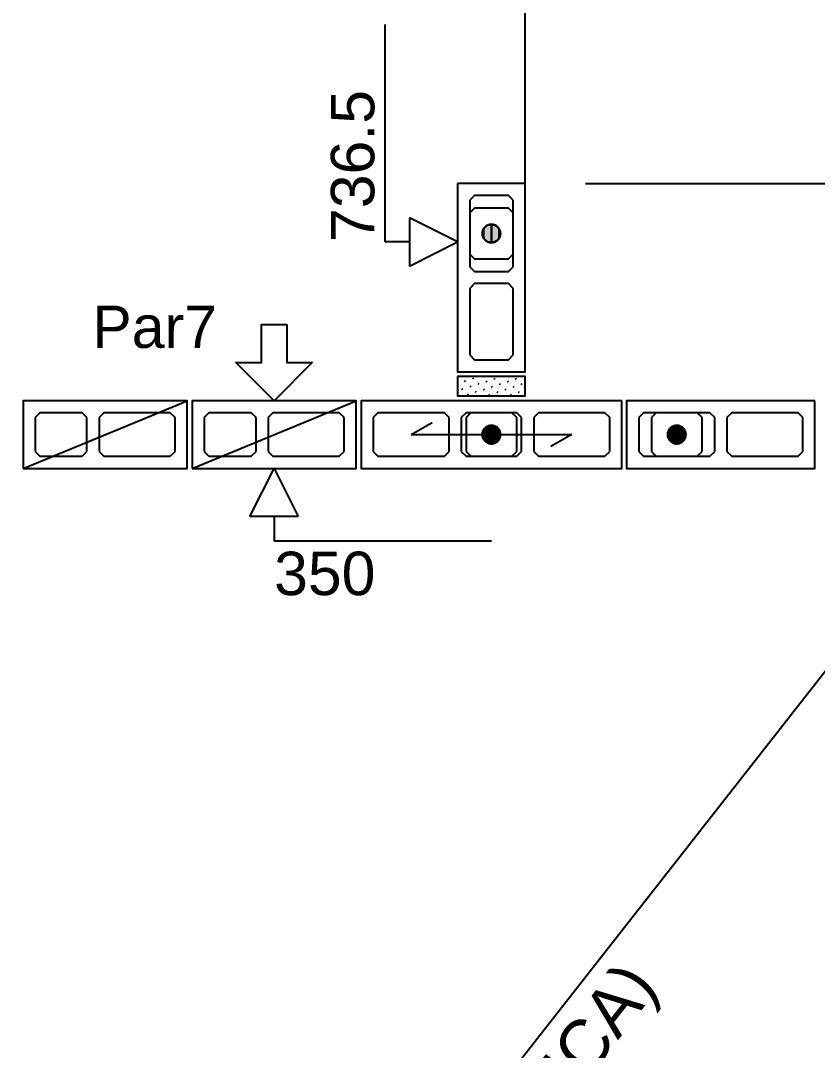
# Model space of a CAD drawing. Extents: x 0 to 119, y 0 to 84.
# Drawn here: x 42.254 to 45.554, y 59.917 to 64.181 of the extents above; entities that cross this region are included whole.
import ezdxf

# ---------------------------------------------------------------- set-up
doc = ezdxf.new("R2010")
doc.units = 0
doc.header["$MEASUREMENT"] = 0
doc.linetypes.add('ESTILO_TQS_0003', pattern=[1.5, 0.5, -0.4, 0.1, -0.5])
doc.linetypes.add('ESTILO_TQS_0005', pattern=[0.4, 0.3, -0.1])
for name, color, linetype in [('18', 6, 'CONTINUOUS'), ('20', 1, 'CONTINUOUS'), ('27', 250, 'CONTINUOUS'), ('3', 7, 'CONTINUOUS'), ('35', 255, 'CONTINUOUS')]:
    doc.layers.add(name, color=color, linetype=linetype)
doc.styles.add('TQS_ARIAL', font='arial.ttf')

msp = doc.modelspace()

# ---------------------------------------------------------------- linework, layer by layer
at = {"layer": '18', "color": 6, "linetype": 'Continuous'}
for p, q in [((43.763704, 63.264171), (43.763704, 64.164171)), ((44.063704, 63.264171), (43.863704, 63.364171)), ((43.863704, 63.364171), (43.863704, 63.164171)), ((43.863704, 63.264171), (43.763704, 63.264171)), ((43.863704, 63.164171), (44.063704, 63.264171))]:
    msp.add_line(p, q, dxfattribs=at)
at = {"layer": '20', "color": 1, "linetype": 'Continuous'}
for p, q in [((43.203704, 62.12668), (43.303704, 62.32668)), ((43.303704, 62.32668), (43.403704, 62.12668)), ((43.403704, 62.12668), (43.203704, 62.12668)), ((43.303704, 62.12668), (43.303704, 62.02668)), ((43.303704, 62.02668), (44.203704, 62.02668))]:
    msp.add_line(p, q, dxfattribs=at)
at = {"layer": '27', "color": 250, "linetype": 'ESTILO_TQS_0005'}
for points in [[(44.133704, 63.45668), (44.113704, 63.43668), (44.113704, 63.16168), (44.133704, 63.14168), (44.273704, 63.14168), (44.293704, 63.16168), (44.293704, 63.43668), (44.273704, 63.45668), (44.133704, 63.45668)], [(44.133704, 63.09168), (44.113704, 63.07168), (44.113704, 62.79668), (44.133704, 62.77668), (44.273704, 62.77668), (44.293704, 62.79668), (44.293704, 63.07168), (44.273704, 63.09168), (44.133704, 63.09168)], [(42.313704, 62.39668), (42.333704, 62.37668), (42.508704, 62.37668), (42.528704, 62.39668), (42.528704, 62.53668), (42.508704, 62.55668), (42.333704, 62.55668), (42.313704, 62.53668), (42.313704, 62.39668)], [(42.578704, 62.39668), (42.598704, 62.37668), (42.873704, 62.37668), (42.893704, 62.39668), (42.893704, 62.53668), (42.873704, 62.55668), (42.598704, 62.55668), (42.578704, 62.53668), (42.578704, 62.39668)], [(43.013704, 62.39668), (43.033704, 62.37668), (43.208704, 62.37668), (43.228704, 62.39668), (43.228704, 62.53668), (43.208704, 62.55668), (43.033704, 62.55668), (43.013704, 62.53668), (43.013704, 62.39668)], [(43.278704, 62.39668), (43.298704, 62.37668), (43.573704, 62.37668), (43.593704, 62.39668), (43.593704, 62.53668), (43.573704, 62.55668), (43.298704, 62.55668), (43.278704, 62.53668), (43.278704, 62.39668)], [(44.028704, 62.53668), (44.008704, 62.55668), (43.733704, 62.55668), (43.713704, 62.53668), (43.713704, 62.39668), (43.733704, 62.37668), (44.008704, 62.37668), (44.028704, 62.39668), (44.028704, 62.53668)], [(44.328704, 62.53668), (44.308704, 62.55668), (44.098704, 62.55668), (44.078704, 62.53668), (44.078704, 62.39668), (44.098704, 62.37668), (44.308704, 62.37668), (44.328704, 62.39668), (44.328704, 62.53668)], [(44.693704, 62.53668), (44.673704, 62.55668), (44.398704, 62.55668), (44.378704, 62.53668), (44.378704, 62.39668), (44.398704, 62.37668), (44.673704, 62.37668), (44.693704, 62.39668), (44.693704, 62.53668)], [(45.128704, 62.53668), (45.108704, 62.55668), (44.833704, 62.55668), (44.813704, 62.53668), (44.813704, 62.39668), (44.833704, 62.37668), (45.108704, 62.37668), (45.128704, 62.39668), (45.128704, 62.53668)], [(45.493704, 62.53668), (45.473704, 62.55668), (45.198704, 62.55668), (45.178704, 62.53668), (45.178704, 62.39668), (45.198704, 62.37668), (45.473704, 62.37668), (45.493704, 62.39668), (45.493704, 62.53668)]]:
    msp.add_lwpolyline(points, dxfattribs=at)
at = {"layer": '3', "color": 7, "linetype": 'Continuous'}
for p, q in [((44.343704, 63.506681), (44.343704, 66.526678)), ((44.133704, 63.40418), (44.113704, 63.38418)), ((44.113704, 63.38418), (44.113704, 63.21418)), ((44.273704, 63.40418), (44.133704, 63.40418)), ((44.293704, 63.38418), (44.273704, 63.40418)), ((44.293704, 63.21418), (44.293704, 63.38418)), ((44.113704, 63.21418), (44.133704, 63.19418)), ((44.133704, 63.19418), (44.273704, 63.19418)), ((44.273704, 63.19418), (44.293704, 63.21418)), ((44.075316, 62.70668), (44.075316, 62.70668)), ((44.079961, 62.702035), (44.079961, 62.702035)), ((44.091805, 62.690191), (44.09534, 62.686656)), ((44.11951, 62.70668), (44.11951, 62.70668)), ((44.125304, 62.700886), (44.128839, 62.697351)), ((44.141832, 62.684358), (44.141832, 62.684358)), ((44.163704, 62.70668), (44.163704, 62.70668)), ((44.181254, 62.689131), (44.184789, 62.685595)), ((44.207898, 62.70668), (44.207898, 62.70668)), ((44.214399, 62.700179), (44.217935, 62.696644)), ((44.252093, 62.70668), (44.252093, 62.70668)), ((44.269996, 62.688777), (44.273531, 62.685242)), ((44.296287, 62.70668), (44.296287, 62.70668)), ((44.303141, 62.699826), (44.306677, 62.69629)), ((44.340481, 62.70668), (44.340481, 62.70668)), ((44.063704, 62.674097), (44.063704, 62.674097)), ((44.080756, 62.657046), (44.084292, 62.65351)), ((44.114255, 62.667741), (44.117791, 62.664205)), ((44.136706, 62.64529), (44.140241, 62.641754)), ((44.147754, 62.678436), (44.15129, 62.6749)), ((44.170205, 62.655985), (44.173741, 62.652449)), ((44.203704, 62.66668), (44.20724, 62.663144)), ((44.226155, 62.644229), (44.22969, 62.640694)), ((44.23685, 62.677729), (44.240385, 62.674193)), ((44.259301, 62.655278), (44.262836, 62.651742)), ((44.265576, 62.649002), (44.265576, 62.649002)), ((44.292446, 62.666326), (44.295982, 62.662791)), ((44.314897, 62.643876), (44.318432, 62.64034)), ((44.325592, 62.677375), (44.329127, 62.673839)), ((42.263704, 62.32668), (42.943704, 62.60668)), ((42.963704, 62.32668), (43.643704, 62.60668)), ((44.063704, 62.629903), (44.063704, 62.629903)), ((44.103207, 62.634595), (44.106742, 62.631059)), ((44.192656, 62.633534), (44.196191, 62.629999)), ((44.281751, 62.632827), (44.285287, 62.629292)), ((44.327448, 62.631325), (44.327448, 62.631325)), ((44.118704, 62.55668), (44.098704, 62.53668)), ((44.288704, 62.55668), (44.118704, 62.55668)), ((44.308704, 62.53668), (44.288704, 62.55668)), ((44.886204, 62.55668), (44.866204, 62.53668)), ((45.056204, 62.55668), (44.886204, 62.55668)), ((45.076204, 62.53668), (45.056204, 62.55668)), ((43.871204, 62.46668), (43.957807, 62.51668)), ((44.098704, 62.53668), (44.098704, 62.39668)), ((44.308704, 62.39668), (44.308704, 62.53668)), ((44.866204, 62.53668), (44.866204, 62.39668)), ((45.076204, 62.39668), (45.076204, 62.53668)), ((43.871204, 62.46668), (44.536204, 62.46668)), ((44.536204, 62.46668), (44.449602, 62.41668)), ((44.098704, 62.39668), (44.118704, 62.37668)), ((44.288704, 62.37668), (44.308704, 62.39668)), ((44.866204, 62.39668), (44.886204, 62.37668)), ((45.056204, 62.37668), (45.076204, 62.39668)), ((44.118704, 62.37668), (44.288704, 62.37668)), ((44.886204, 62.37668), (45.056204, 62.37668)), ((41.153702, 55.83668), (46.243704, 62.32668))]:
    msp.add_line(p, q, dxfattribs=at)
for points in [[(44.063704, 63.50668), (44.063704, 62.72668), (44.343704, 62.72668), (44.343704, 63.50668), (44.063704, 63.50668)], [(44.203704, 63.29978), (44.203765, 63.299777), (44.203825, 63.299768), (44.203884, 63.299752), (44.203941, 63.299731), (44.203995, 63.299705), (44.204047, 63.299672), (44.204095, 63.299635), (44.204139, 63.299593), (44.204179, 63.299547), (44.204213, 63.299497), (44.204243, 63.299444), (44.204267, 63.299388), (44.204285, 63.29933), (44.204297, 63.299271), (44.204304, 63.29921), (44.204304, 63.29915), (44.204297, 63.299089), (44.204285, 63.29903), (44.204267, 63.298972), (44.204243, 63.298916), (44.204213, 63.298863), (44.204179, 63.298813), (44.204139, 63.298767), (44.204095, 63.298725), (44.204047, 63.298688), (44.203995, 63.298655), (44.203941, 63.298629), (44.203884, 63.298608), (44.203825, 63.298592), (44.203765, 63.298583), (44.203704, 63.29858), (44.203704, 63.33698), (44.19988, 63.336786), (44.196095, 63.336206), (44.192388, 63.335246), (44.188798, 63.333917), (44.18536, 63.33223), (44.18211, 63.330205), (44.179082, 63.327861), (44.176307, 63.325223), (44.173813, 63.322318), (44.171626, 63.319175), (44.169767, 63.315827), (44.168257, 63.312308), (44.167111, 63.308655), (44.16634, 63.304904), (44.165953, 63.301095), (44.165953, 63.297265), (44.16634, 63.293456), (44.167111, 63.289705), (44.168257, 63.286052), (44.169767, 63.282533), (44.171626, 63.279185), (44.173813, 63.276042), (44.176307, 63.273137), (44.179082, 63.270499), (44.18211, 63.268155), (44.18536, 63.26613), (44.188798, 63.264443), (44.192388, 63.263114), (44.196095, 63.262154), (44.19988, 63.261574), (44.203704, 63.26138), (44.203704, 63.29978)], [(44.203704, 63.29858), (44.203644, 63.298583), (44.203584, 63.298592), (44.203525, 63.298608), (44.203468, 63.298629), (44.203413, 63.298655), (44.203362, 63.298688), (44.203313, 63.298725), (44.203269, 63.298767), (44.20323, 63.298813), (44.203195, 63.298863), (44.203166, 63.298916), (44.203142, 63.298972), (44.203123, 63.29903), (44.203111, 63.299089), (44.203105, 63.29915), (44.203105, 63.29921), (44.203111, 63.299271), (44.203123, 63.29933), (44.203142, 63.299388), (44.203166, 63.299444), (44.203195, 63.299497), (44.20323, 63.299547), (44.203269, 63.299593), (44.203313, 63.299635), (44.203362, 63.299672), (44.203413, 63.299705), (44.203468, 63.299731), (44.203525, 63.299752), (44.203584, 63.299768), (44.203644, 63.299777), (44.203704, 63.29978), (44.203704, 63.26138), (44.207528, 63.261574), (44.211313, 63.262154), (44.21502, 63.263114), (44.218611, 63.264443), (44.222049, 63.26613), (44.225298, 63.268155), (44.228326, 63.270499), (44.231101, 63.273137), (44.233596, 63.276042), (44.235783, 63.279185), (44.237641, 63.282533), (44.239151, 63.286052), (44.240298, 63.289705), (44.241068, 63.293456), (44.241456, 63.297265), (44.241456, 63.301095), (44.241068, 63.304904), (44.240298, 63.308655), (44.239151, 63.312308), (44.237641, 63.315827), (44.235783, 63.319175), (44.233596, 63.322318), (44.231101, 63.325223), (44.228326, 63.327861), (44.225298, 63.330205), (44.222049, 63.33223), (44.218611, 63.333917), (44.21502, 63.335246), (44.211313, 63.336206), (44.207528, 63.336786), (44.203704, 63.33698), (44.203704, 63.29858)], [(43.356362, 62.922627), (43.356362, 62.764654), (43.461678, 62.764654), (43.303704, 62.60668), (43.145731, 62.764654), (43.251046, 62.764654), (43.251046, 62.922627), (43.356362, 62.922627)], [(44.063704, 62.70668), (44.063704, 62.62668), (44.343704, 62.62668), (44.343704, 62.70668), (44.063704, 62.70668)], [(42.263704, 62.32668), (42.943704, 62.32668), (42.943704, 62.60668), (42.263704, 62.60668), (42.263704, 62.32668)], [(42.963704, 62.32668), (43.643704, 62.32668), (43.643704, 62.60668), (42.963704, 62.60668), (42.963704, 62.32668)], [(44.743704, 62.60668), (43.663704, 62.60668), (43.663704, 62.32668), (44.743704, 62.32668), (44.743704, 62.60668)], [(45.543704, 62.60668), (44.763704, 62.60668), (44.763704, 62.32668), (45.543704, 62.32668), (45.543704, 62.60668)], [(44.204304, 62.46668), (44.204301, 62.466619), (44.204292, 62.466559), (44.204277, 62.4665), (44.204256, 62.466443), (44.204229, 62.466389), (44.204197, 62.466337), (44.20416, 62.466289), (44.204118, 62.466245), (44.204072, 62.466206), (44.204022, 62.466171), (44.203969, 62.466141), (44.203913, 62.466117), (44.203855, 62.466099), (44.203795, 62.466087), (44.203735, 62.466081), (44.203674, 62.466081), (44.203613, 62.466087), (44.203554, 62.466099), (44.203496, 62.466117), (44.20344, 62.466141), (44.203387, 62.466171), (44.203337, 62.466206), (44.203291, 62.466245), (44.203249, 62.466289), (44.203212, 62.466337), (44.20318, 62.466389), (44.203153, 62.466443), (44.203132, 62.4665), (44.203117, 62.466559), (44.203107, 62.466619), (44.203104, 62.46668), (44.241504, 62.46668), (44.24131, 62.470504), (44.240731, 62.474289), (44.239771, 62.477996), (44.238441, 62.481587), (44.236755, 62.485024), (44.234729, 62.488274), (44.232385, 62.491302), (44.229747, 62.494077), (44.226842, 62.496571), (44.223699, 62.498759), (44.220351, 62.500617), (44.216832, 62.502127), (44.213179, 62.503273), (44.209428, 62.504044), (44.205619, 62.504431), (44.20179, 62.504431), (44.19798, 62.504044), (44.19423, 62.503273), (44.190576, 62.502127), (44.187057, 62.500617), (44.183709, 62.498759), (44.180567, 62.496571), (44.177661, 62.494077), (44.175023, 62.491302), (44.172679, 62.488274), (44.170654, 62.485024), (44.168968, 62.481587), (44.167638, 62.477996), (44.166678, 62.474289), (44.166098, 62.470504), (44.165904, 62.46668), (44.204304, 62.46668)], [(44.971804, 62.46668), (44.971801, 62.466619), (44.971792, 62.466559), (44.971777, 62.4665), (44.971756, 62.466443), (44.971729, 62.466389), (44.971697, 62.466337), (44.97166, 62.466289), (44.971618, 62.466245), (44.971572, 62.466206), (44.971522, 62.466171), (44.971469, 62.466141), (44.971413, 62.466117), (44.971355, 62.466099), (44.971295, 62.466087), (44.971235, 62.466081), (44.971174, 62.466081), (44.971113, 62.466087), (44.971054, 62.466099), (44.970996, 62.466117), (44.97094, 62.466141), (44.970887, 62.466171), (44.970837, 62.466206), (44.970791, 62.466245), (44.970749, 62.466289), (44.970712, 62.466337), (44.97068, 62.466389), (44.970653, 62.466443), (44.970632, 62.4665), (44.970617, 62.466559), (44.970607, 62.466619), (44.970604, 62.46668), (45.009004, 62.46668), (45.00881, 62.470504), (45.008231, 62.474289), (45.007271, 62.477996), (45.005941, 62.481587), (45.004255, 62.485024), (45.002229, 62.488274), (44.999885, 62.491302), (44.997247, 62.494077), (44.994342, 62.496571), (44.991199, 62.498759), (44.987851, 62.500617), (44.984332, 62.502127), (44.980679, 62.503273), (44.976928, 62.504044), (44.973119, 62.504431), (44.96929, 62.504431), (44.96548, 62.504044), (44.96173, 62.503273), (44.958076, 62.502127), (44.954557, 62.500617), (44.951209, 62.498759), (44.948067, 62.496571), (44.945161, 62.494077), (44.942523, 62.491302), (44.940179, 62.488274), (44.938154, 62.485024), (44.936468, 62.481587), (44.935138, 62.477996), (44.934178, 62.474289), (44.933598, 62.470504), (44.933404, 62.46668), (44.971804, 62.46668)], [(44.203104, 62.46668), (44.203107, 62.466741), (44.203117, 62.466801), (44.203132, 62.46686), (44.203153, 62.466917), (44.20318, 62.466971), (44.203212, 62.467023), (44.203249, 62.467071), (44.203291, 62.467115), (44.203337, 62.467154), (44.203387, 62.467189), (44.20344, 62.467219), (44.203496, 62.467243), (44.203554, 62.467261), (44.203613, 62.467273), (44.203674, 62.467279), (44.203735, 62.467279), (44.203795, 62.467273), (44.203855, 62.467261), (44.203913, 62.467243), (44.203969, 62.467219), (44.204022, 62.467189), (44.204072, 62.467154), (44.204118, 62.467115), (44.20416, 62.467071), (44.204197, 62.467023), (44.204229, 62.466971), (44.204256, 62.466917), (44.204277, 62.46686), (44.204292, 62.466801), (44.204301, 62.466741), (44.204304, 62.46668), (44.165904, 62.46668), (44.166098, 62.462856), (44.166678, 62.459071), (44.167638, 62.455364), (44.168968, 62.451773), (44.170654, 62.448336), (44.172679, 62.445086), (44.175023, 62.442058), (44.177661, 62.439283), (44.180567, 62.436789), (44.183709, 62.434601), (44.187057, 62.432743), (44.190576, 62.431233), (44.19423, 62.430087), (44.19798, 62.429316), (44.20179, 62.428929), (44.205619, 62.428929), (44.209428, 62.429316), (44.213179, 62.430087), (44.216832, 62.431233), (44.220351, 62.432743), (44.223699, 62.434601), (44.226842, 62.436789), (44.229747, 62.439283), (44.232385, 62.442058), (44.234729, 62.445086), (44.236755, 62.448336), (44.238441, 62.451773), (44.239771, 62.455364), (44.240731, 62.459071), (44.24131, 62.462856), (44.241504, 62.46668), (44.203104, 62.46668)], [(44.970604, 62.46668), (44.970607, 62.466741), (44.970617, 62.466801), (44.970632, 62.46686), (44.970653, 62.466917), (44.97068, 62.466971), (44.970712, 62.467023), (44.970749, 62.467071), (44.970791, 62.467115), (44.970837, 62.467154), (44.970887, 62.467189), (44.97094, 62.467219), (44.970996, 62.467243), (44.971054, 62.467261), (44.971113, 62.467273), (44.971174, 62.467279), (44.971235, 62.467279), (44.971295, 62.467273), (44.971355, 62.467261), (44.971413, 62.467243), (44.971469, 62.467219), (44.971522, 62.467189), (44.971572, 62.467154), (44.971618, 62.467115), (44.97166, 62.467071), (44.971697, 62.467023), (44.971729, 62.466971), (44.971756, 62.466917), (44.971777, 62.46686), (44.971792, 62.466801), (44.971801, 62.466741), (44.971804, 62.46668), (44.933404, 62.46668), (44.933598, 62.462856), (44.934178, 62.459071), (44.935138, 62.455364), (44.936468, 62.451773), (44.938154, 62.448336), (44.940179, 62.445086), (44.942523, 62.442058), (44.945161, 62.439283), (44.948067, 62.436789), (44.951209, 62.434601), (44.954557, 62.432743), (44.958076, 62.431233), (44.96173, 62.430087), (44.96548, 62.429316), (44.96929, 62.428929), (44.973119, 62.428929), (44.976928, 62.429316), (44.980679, 62.430087), (44.984332, 62.431233), (44.987851, 62.432743), (44.991199, 62.434601), (44.994342, 62.436789), (44.997247, 62.439283), (44.999885, 62.442058), (45.002229, 62.445086), (45.004255, 62.448336), (45.005941, 62.451773), (45.007271, 62.455364), (45.008231, 62.459071), (45.00881, 62.462856), (45.009004, 62.46668), (44.970604, 62.46668)]]:
    msp.add_lwpolyline(points, dxfattribs=at)
for centre in [(44.203704, 63.29918), (44.203704, 62.46668), (44.971204, 62.46668)]:
    msp.add_circle(centre, 0.0372, dxfattribs=at)
for points in [[(44.171626, 63.319175), (44.171626, 63.279185), (44.173813, 63.322318)], [(44.171626, 63.279185), (44.173813, 63.276042), (44.173813, 63.322318)], [(44.173813, 63.322318), (44.173813, 63.276042), (44.176307, 63.325223)], [(44.173813, 63.276042), (44.176307, 63.273137), (44.176307, 63.325223)], [(44.176307, 63.325223), (44.176307, 63.273137), (44.179082, 63.327861)], [(44.176307, 63.273137), (44.179082, 63.270499), (44.179082, 63.327861)], [(44.179082, 63.327861), (44.179082, 63.270499), (44.18211, 63.330205)], [(44.179082, 63.270499), (44.18211, 63.268155), (44.18211, 63.330205)], [(44.18211, 63.330205), (44.18211, 63.268155), (44.18536, 63.33223)], [(44.18211, 63.268155), (44.18536, 63.26613), (44.18536, 63.33223)], [(44.18536, 63.33223), (44.18536, 63.26613), (44.188798, 63.333917)], [(44.18536, 63.26613), (44.188798, 63.264443), (44.188798, 63.333917)], [(44.188798, 63.333917), (44.188798, 63.264443), (44.192388, 63.335246)], [(44.188798, 63.264443), (44.192388, 63.263114), (44.192388, 63.335246)], [(44.192388, 63.335246), (44.192388, 63.263114), (44.196095, 63.336206)], [(44.192388, 63.263114), (44.196095, 63.262154), (44.196095, 63.336206)], [(44.19988, 63.261574), (44.19988, 63.336786), (44.196095, 63.262154)], [(44.196095, 63.336206), (44.196095, 63.262154), (44.19988, 63.336786)], [(44.19988, 63.261574), (44.203704, 63.29978), (44.203704, 63.33698)], [(44.19988, 63.261574), (44.203704, 63.33698), (44.19988, 63.336786)], [(44.203704, 63.29858), (44.207528, 63.336786), (44.203704, 63.33698)], [(44.203704, 63.29858), (44.203704, 63.26138), (44.207528, 63.336786)], [(44.203704, 63.26138), (44.207528, 63.261574), (44.207528, 63.336786)], [(44.207528, 63.336786), (44.207528, 63.261574), (44.211313, 63.336206)], [(44.207528, 63.261574), (44.211313, 63.262154), (44.211313, 63.336206)], [(44.211313, 63.336206), (44.211313, 63.262154), (44.21502, 63.335246)], [(44.211313, 63.262154), (44.21502, 63.263114), (44.21502, 63.335246)], [(44.21502, 63.335246), (44.21502, 63.263114), (44.218611, 63.333917)], [(44.21502, 63.263114), (44.218611, 63.264443), (44.218611, 63.333917)], [(44.218611, 63.333917), (44.218611, 63.264443), (44.222049, 63.33223)], [(44.218611, 63.264443), (44.222049, 63.26613), (44.222049, 63.33223)], [(44.222049, 63.33223), (44.222049, 63.26613), (44.225298, 63.330205)], [(44.222049, 63.26613), (44.225298, 63.268155), (44.225298, 63.330205)], [(44.225298, 63.330205), (44.225298, 63.268155), (44.228326, 63.327861)], [(44.225298, 63.268155), (44.228326, 63.270499), (44.228326, 63.327861)], [(44.228326, 63.327861), (44.228326, 63.270499), (44.231101, 63.325223)], [(44.228326, 63.270499), (44.231101, 63.273137), (44.231101, 63.325223)], [(44.231101, 63.325223), (44.231101, 63.273137), (44.233596, 63.322318)], [(44.231101, 63.273137), (44.233596, 63.276042), (44.233596, 63.322318)], [(44.233596, 63.322318), (44.233596, 63.276042), (44.235783, 63.319175)], [(44.165953, 63.301095), (44.165953, 63.297265), (44.16634, 63.304904)], [(44.165953, 63.297265), (44.16634, 63.293456), (44.16634, 63.304904)], [(44.16634, 63.304904), (44.16634, 63.293456), (44.167111, 63.308655)], [(44.16634, 63.293456), (44.167111, 63.289705), (44.167111, 63.308655)], [(44.167111, 63.308655), (44.167111, 63.289705), (44.168257, 63.312308)], [(44.167111, 63.289705), (44.168257, 63.286052), (44.168257, 63.312308)], [(44.168257, 63.312308), (44.168257, 63.286052), (44.169767, 63.315827)], [(44.168257, 63.286052), (44.169767, 63.282533), (44.169767, 63.315827)], [(44.169767, 63.315827), (44.169767, 63.282533), (44.171626, 63.319175)], [(44.169767, 63.282533), (44.171626, 63.279185), (44.171626, 63.319175)], [(44.19988, 63.261574), (44.203704, 63.26138), (44.203704, 63.29978)], [(44.203269, 63.298767), (44.203704, 63.29858), (44.20323, 63.298813)], [(44.203704, 63.29858), (44.203704, 63.29858), (44.20323, 63.298813)], [(44.20323, 63.298813), (44.203704, 63.29858), (44.20323, 63.298813)], [(44.203704, 63.29858), (44.203704, 63.29858), (44.20323, 63.298813)], [(44.20323, 63.298813), (44.203704, 63.29858), (44.20323, 63.298813)], [(44.203704, 63.29858), (44.203704, 63.29858), (44.20323, 63.298813)], [(44.203313, 63.298725), (44.203704, 63.29858), (44.203269, 63.298767)], [(44.203704, 63.29858), (44.203704, 63.29858), (44.203269, 63.298767)], [(44.203269, 63.298767), (44.203704, 63.29858), (44.203269, 63.298767)], [(44.203704, 63.29858), (44.203704, 63.29858), (44.203269, 63.298767)], [(44.203362, 63.298688), (44.203704, 63.29858), (44.203313, 63.298725)], [(44.203704, 63.29858), (44.203704, 63.29858), (44.203313, 63.298725)], [(44.203413, 63.298655), (44.203704, 63.29858), (44.203362, 63.298688)], [(44.203704, 63.29858), (44.203704, 63.29858), (44.203362, 63.298688)], [(44.203525, 63.298608), (44.203704, 63.29858), (44.203413, 63.298655)], [(44.203704, 63.29858), (44.203704, 63.29858), (44.203413, 63.298655)], [(44.203704, 63.29858), (44.203704, 63.29858), (44.203525, 63.298608)], [(44.203704, 63.29858), (44.203704, 63.29858), (44.203525, 63.298608)], [(44.203704, 63.29978), (44.204179, 63.299547), (44.203704, 63.29978)], [(44.204179, 63.299547), (44.204179, 63.299547), (44.203704, 63.29978)], [(44.203704, 63.29978), (44.204179, 63.299547), (44.203704, 63.29978)], [(44.204179, 63.299547), (44.204179, 63.299547), (44.203704, 63.29978)], [(44.203704, 63.29978), (44.204179, 63.299547), (44.203704, 63.29978)], [(44.204179, 63.299547), (44.204139, 63.299593), (44.203704, 63.29978)], [(44.203704, 63.29978), (44.204139, 63.299593), (44.203704, 63.29978)], [(44.204139, 63.299593), (44.204139, 63.299593), (44.203704, 63.29978)], [(44.203704, 63.29978), (44.204139, 63.299593), (44.203704, 63.29978)], [(44.204139, 63.299593), (44.204095, 63.299635), (44.203704, 63.29978)], [(44.203704, 63.29978), (44.204095, 63.299635), (44.203704, 63.29978)], [(44.204095, 63.299635), (44.204047, 63.299672), (44.203704, 63.29978)], [(44.203704, 63.29978), (44.204047, 63.299672), (44.203704, 63.29978)], [(44.204047, 63.299672), (44.203995, 63.299705), (44.203704, 63.29978)], [(44.203704, 63.29978), (44.203995, 63.299705), (44.203704, 63.29978)], [(44.203995, 63.299705), (44.203884, 63.299752), (44.203704, 63.29978)], [(44.203704, 63.29978), (44.203884, 63.299752), (44.203704, 63.29978)], [(44.203884, 63.299752), (44.203704, 63.29978), (44.203704, 63.29978)], [(44.203704, 63.29978), (44.203704, 63.29978), (44.203704, 63.29978)], [(44.203704, 63.29978), (44.203704, 63.29978), (44.203704, 63.29978)], [(44.203704, 63.29978), (44.203704, 63.29978), (44.203704, 63.29978)], [(44.203704, 63.29978), (44.203704, 63.29978), (44.203704, 63.29978)], [(44.203704, 63.29978), (44.203704, 63.29978), (44.203704, 63.29978)], [(44.203704, 63.29978), (44.203704, 63.29978), (44.203704, 63.29978)], [(44.203704, 63.29978), (44.203704, 63.29978), (44.203704, 63.29978)], [(44.203704, 63.29978), (44.203704, 63.29978), (44.203704, 63.29978)], [(44.203704, 63.29978), (44.203704, 63.29978), (44.203704, 63.29978)], [(44.203704, 63.29978), (44.203704, 63.29978), (44.203704, 63.29978)], [(44.203704, 63.29978), (44.203704, 63.29978), (44.203704, 63.29978)], [(44.203704, 63.29978), (44.203704, 63.29978), (44.203704, 63.29978)], [(44.203704, 63.29858), (44.203704, 63.29858), (44.203704, 63.29858)], [(44.203704, 63.29858), (44.203704, 63.29858), (44.203704, 63.29858)], [(44.203704, 63.29858), (44.203704, 63.29858), (44.203704, 63.29858)], [(44.203704, 63.29858), (44.203704, 63.29858), (44.203704, 63.29858)], [(44.203704, 63.29858), (44.203704, 63.29858), (44.203704, 63.29858)], [(44.203704, 63.29858), (44.203704, 63.29858), (44.203704, 63.29858)], [(44.203704, 63.29858), (44.203704, 63.29858), (44.203704, 63.29858)], [(44.203704, 63.29858), (44.203704, 63.29858), (44.203704, 63.29858)], [(44.203704, 63.29858), (44.203704, 63.29858), (44.203704, 63.29858)], [(44.203704, 63.29858), (44.203704, 63.29858), (44.203704, 63.29858)], [(44.203704, 63.29858), (44.203704, 63.29858), (44.203704, 63.29858)], [(44.203704, 63.29858), (44.203704, 63.29858), (44.203704, 63.29858)], [(44.233596, 63.276042), (44.235783, 63.279185), (44.235783, 63.319175)], [(44.235783, 63.319175), (44.235783, 63.279185), (44.237641, 63.315827)], [(44.235783, 63.279185), (44.237641, 63.282533), (44.237641, 63.315827)], [(44.237641, 63.315827), (44.237641, 63.282533), (44.239151, 63.312308)], [(44.237641, 63.282533), (44.239151, 63.286052), (44.239151, 63.312308)], [(44.239151, 63.312308), (44.239151, 63.286052), (44.240298, 63.308655)], [(44.239151, 63.286052), (44.240298, 63.289705), (44.240298, 63.308655)], [(44.240298, 63.308655), (44.240298, 63.289705), (44.241068, 63.304904)], [(44.240298, 63.289705), (44.241068, 63.293456), (44.241068, 63.304904)], [(44.241068, 63.304904), (44.241068, 63.293456), (44.241456, 63.301095)], [(44.241068, 63.293456), (44.241456, 63.297265), (44.241456, 63.301095)], [(44.204304, 62.46668), (44.166098, 62.470504), (44.165904, 62.46668)], [(44.204304, 62.46668), (44.166678, 62.474289), (44.166098, 62.470504)], [(44.204304, 62.46668), (44.167638, 62.477996), (44.166678, 62.474289)], [(44.204304, 62.46668), (44.168968, 62.481587), (44.167638, 62.477996)], [(44.204304, 62.46668), (44.170654, 62.485024), (44.168968, 62.481587)], [(44.204304, 62.46668), (44.172679, 62.488274), (44.170654, 62.485024)], [(44.204304, 62.46668), (44.175023, 62.491302), (44.172679, 62.488274)], [(44.204304, 62.46668), (44.177661, 62.494077), (44.175023, 62.491302)], [(44.204304, 62.46668), (44.180567, 62.496571), (44.177661, 62.494077)], [(44.204304, 62.46668), (44.183709, 62.498759), (44.180567, 62.496571)], [(44.204304, 62.46668), (44.187057, 62.500617), (44.183709, 62.498759)], [(44.204304, 62.46668), (44.190576, 62.502127), (44.187057, 62.500617)], [(44.204304, 62.46668), (44.19423, 62.503273), (44.190576, 62.502127)], [(44.204304, 62.46668), (44.19798, 62.504044), (44.19423, 62.503273)], [(44.204304, 62.46668), (44.20179, 62.504431), (44.19798, 62.504044)], [(44.204304, 62.46668), (44.205619, 62.504431), (44.20179, 62.504431)], [(44.241504, 62.46668), (44.205619, 62.504431), (44.204304, 62.46668)], [(44.241504, 62.46668), (44.209428, 62.504044), (44.205619, 62.504431)], [(44.241504, 62.46668), (44.213179, 62.503273), (44.209428, 62.504044)], [(44.241504, 62.46668), (44.216832, 62.502127), (44.213179, 62.503273)], [(44.241504, 62.46668), (44.220351, 62.500617), (44.216832, 62.502127)], [(44.241504, 62.46668), (44.223699, 62.498759), (44.220351, 62.500617)], [(44.241504, 62.46668), (44.226842, 62.496571), (44.223699, 62.498759)], [(44.241504, 62.46668), (44.229747, 62.494077), (44.226842, 62.496571)], [(44.241504, 62.46668), (44.232385, 62.491302), (44.229747, 62.494077)], [(44.241504, 62.46668), (44.234729, 62.488274), (44.232385, 62.491302)], [(44.241504, 62.46668), (44.236755, 62.485024), (44.234729, 62.488274)], [(44.241504, 62.46668), (44.238441, 62.481587), (44.236755, 62.485024)], [(44.241504, 62.46668), (44.239771, 62.477996), (44.238441, 62.481587)], [(44.241504, 62.46668), (44.240731, 62.474289), (44.239771, 62.477996)], [(44.241504, 62.46668), (44.24131, 62.470504), (44.240731, 62.474289)], [(44.971804, 62.46668), (44.933598, 62.470504), (44.933404, 62.46668)], [(44.971804, 62.46668), (44.934178, 62.474289), (44.933598, 62.470504)], [(44.971804, 62.46668), (44.935138, 62.477996), (44.934178, 62.474289)], [(44.971804, 62.46668), (44.936468, 62.481587), (44.935138, 62.477996)], [(44.971804, 62.46668), (44.938154, 62.485024), (44.936468, 62.481587)], [(44.971804, 62.46668), (44.940179, 62.488274), (44.938154, 62.485024)], [(44.971804, 62.46668), (44.942523, 62.491302), (44.940179, 62.488274)], [(44.971804, 62.46668), (44.945161, 62.494077), (44.942523, 62.491302)], [(44.971804, 62.46668), (44.948067, 62.496571), (44.945161, 62.494077)], [(44.971804, 62.46668), (44.951209, 62.498759), (44.948067, 62.496571)], [(44.971804, 62.46668), (44.954557, 62.500617), (44.951209, 62.498759)], [(44.971804, 62.46668), (44.958076, 62.502127), (44.954557, 62.500617)], [(44.971804, 62.46668), (44.96173, 62.503273), (44.958076, 62.502127)], [(44.971804, 62.46668), (44.96548, 62.504044), (44.96173, 62.503273)], [(44.971804, 62.46668), (44.96929, 62.504431), (44.96548, 62.504044)], [(44.971804, 62.46668), (44.973119, 62.504431), (44.96929, 62.504431)], [(45.009004, 62.46668), (44.973119, 62.504431), (44.971804, 62.46668)], [(45.009004, 62.46668), (44.976928, 62.504044), (44.973119, 62.504431)], [(45.009004, 62.46668), (44.980679, 62.503273), (44.976928, 62.504044)], [(45.009004, 62.46668), (44.984332, 62.502127), (44.980679, 62.503273)], [(45.009004, 62.46668), (44.987851, 62.500617), (44.984332, 62.502127)], [(45.009004, 62.46668), (44.991199, 62.498759), (44.987851, 62.500617)], [(45.009004, 62.46668), (44.994342, 62.496571), (44.991199, 62.498759)], [(45.009004, 62.46668), (44.997247, 62.494077), (44.994342, 62.496571)], [(45.009004, 62.46668), (44.999885, 62.491302), (44.997247, 62.494077)], [(45.009004, 62.46668), (45.002229, 62.488274), (44.999885, 62.491302)], [(45.009004, 62.46668), (45.004255, 62.485024), (45.002229, 62.488274)], [(45.009004, 62.46668), (45.005941, 62.481587), (45.004255, 62.485024)], [(45.009004, 62.46668), (45.007271, 62.477996), (45.005941, 62.481587)], [(45.009004, 62.46668), (45.008231, 62.474289), (45.007271, 62.477996)], [(45.009004, 62.46668), (45.00881, 62.470504), (45.008231, 62.474289)], [(44.203104, 62.46668), (44.165904, 62.46668), (44.166098, 62.462856)], [(44.203104, 62.46668), (44.166098, 62.462856), (44.166678, 62.459071)], [(44.203104, 62.46668), (44.166678, 62.459071), (44.167638, 62.455364)], [(44.203104, 62.46668), (44.167638, 62.455364), (44.168968, 62.451773)], [(44.203104, 62.46668), (44.168968, 62.451773), (44.170654, 62.448336)], [(44.203104, 62.46668), (44.170654, 62.448336), (44.172679, 62.445086)], [(44.203104, 62.46668), (44.172679, 62.445086), (44.175023, 62.442058)], [(44.203104, 62.46668), (44.175023, 62.442058), (44.177661, 62.439283)], [(44.203104, 62.46668), (44.177661, 62.439283), (44.180567, 62.436789)], [(44.203104, 62.46668), (44.180567, 62.436789), (44.183709, 62.434601)], [(44.203104, 62.46668), (44.183709, 62.434601), (44.187057, 62.432743)], [(44.203104, 62.46668), (44.187057, 62.432743), (44.190576, 62.431233)], [(44.203104, 62.46668), (44.190576, 62.431233), (44.19423, 62.430087)], [(44.203104, 62.46668), (44.19423, 62.430087), (44.19798, 62.429316)], [(44.203104, 62.46668), (44.19798, 62.429316), (44.20179, 62.428929)], [(44.203104, 62.46668), (44.20179, 62.428929), (44.205619, 62.428929)], [(44.203337, 62.467154), (44.203132, 62.46686), (44.203104, 62.46668)], [(44.203337, 62.467154), (44.203104, 62.46668), (44.203104, 62.46668)], [(44.203337, 62.467154), (44.203104, 62.46668), (44.203104, 62.46668)], [(44.203337, 62.467154), (44.203104, 62.46668), (44.203104, 62.46668)], [(44.203337, 62.467154), (44.203104, 62.46668), (44.203104, 62.46668)], [(44.203337, 62.467154), (44.203104, 62.46668), (44.203104, 62.46668)], [(44.203337, 62.467154), (44.203104, 62.46668), (44.203104, 62.46668)], [(44.203337, 62.467154), (44.203104, 62.46668), (44.203104, 62.46668)], [(44.203337, 62.467154), (44.203104, 62.46668), (44.203104, 62.46668)], [(44.203337, 62.467154), (44.203104, 62.46668), (44.203104, 62.46668)], [(44.203337, 62.467154), (44.203104, 62.46668), (44.203104, 62.46668)], [(44.203337, 62.467154), (44.203104, 62.46668), (44.203104, 62.46668)], [(44.203337, 62.467154), (44.203104, 62.46668), (44.203104, 62.46668)], [(44.203337, 62.467154), (44.203104, 62.46668), (44.203104, 62.46668)], [(44.203337, 62.467154), (44.203104, 62.46668), (44.203104, 62.46668)], [(44.203337, 62.467154), (44.203104, 62.46668), (44.203104, 62.46668)], [(44.203337, 62.467154), (44.203104, 62.46668), (44.203104, 62.46668)], [(44.203337, 62.467154), (44.203104, 62.46668), (44.203104, 62.46668)], [(44.203337, 62.467154), (44.203104, 62.46668), (44.203104, 62.46668)], [(44.203337, 62.467154), (44.203104, 62.46668), (44.203104, 62.46668)], [(44.203337, 62.467154), (44.203104, 62.46668), (44.203104, 62.46668)], [(44.203337, 62.467154), (44.203104, 62.46668), (44.203104, 62.46668)], [(44.203337, 62.467154), (44.203104, 62.46668), (44.203104, 62.46668)], [(44.203104, 62.46668), (44.205619, 62.428929), (44.241504, 62.46668)], [(44.203337, 62.467154), (44.20318, 62.466971), (44.203132, 62.46686)], [(44.203337, 62.467154), (44.203212, 62.467023), (44.20318, 62.466971)], [(44.203337, 62.467154), (44.203249, 62.467071), (44.203212, 62.467023)], [(44.203337, 62.467154), (44.203291, 62.467115), (44.203249, 62.467071)], [(44.203337, 62.467154), (44.203337, 62.467154), (44.203291, 62.467115)], [(44.203337, 62.467154), (44.203291, 62.467115), (44.203291, 62.467115)], [(44.203337, 62.467154), (44.203337, 62.467154), (44.203337, 62.467154)], [(44.204304, 62.46668), (44.204072, 62.466206), (44.204072, 62.466206)], [(44.204304, 62.46668), (44.204072, 62.466206), (44.204072, 62.466206)], [(44.204304, 62.46668), (44.204072, 62.466206), (44.204118, 62.466245)], [(44.204304, 62.46668), (44.204118, 62.466245), (44.204118, 62.466245)], [(44.204304, 62.46668), (44.204118, 62.466245), (44.20416, 62.466289)], [(44.204304, 62.46668), (44.20416, 62.466289), (44.204197, 62.466337)], [(44.204304, 62.46668), (44.204197, 62.466337), (44.204229, 62.466389)], [(44.204304, 62.46668), (44.204229, 62.466389), (44.204277, 62.4665)], [(44.204304, 62.46668), (44.204277, 62.4665), (44.204304, 62.46668)], [(44.204304, 62.46668), (44.204304, 62.46668), (44.204304, 62.46668)], [(44.204304, 62.46668), (44.204304, 62.46668), (44.204304, 62.46668)], [(44.204304, 62.46668), (44.204304, 62.46668), (44.204304, 62.46668)], [(44.204304, 62.46668), (44.204304, 62.46668), (44.204304, 62.46668)], [(44.204304, 62.46668), (44.204304, 62.46668), (44.204304, 62.46668)], [(44.204304, 62.46668), (44.204304, 62.46668), (44.204304, 62.46668)], [(44.204304, 62.46668), (44.204304, 62.46668), (44.204304, 62.46668)], [(44.204304, 62.46668), (44.204304, 62.46668), (44.204304, 62.46668)], [(44.204304, 62.46668), (44.204304, 62.46668), (44.204304, 62.46668)], [(44.204304, 62.46668), (44.204304, 62.46668), (44.204304, 62.46668)], [(44.204304, 62.46668), (44.204304, 62.46668), (44.204304, 62.46668)], [(44.204304, 62.46668), (44.204304, 62.46668), (44.204304, 62.46668)], [(44.204304, 62.46668), (44.204304, 62.46668), (44.204304, 62.46668)], [(44.204304, 62.46668), (44.204304, 62.46668), (44.204304, 62.46668)], [(44.204304, 62.46668), (44.204304, 62.46668), (44.204304, 62.46668)], [(44.204304, 62.46668), (44.204304, 62.46668), (44.204304, 62.46668)], [(44.204304, 62.46668), (44.204304, 62.46668), (44.204304, 62.46668)], [(44.204304, 62.46668), (44.204304, 62.46668), (44.204304, 62.46668)], [(44.204304, 62.46668), (44.204304, 62.46668), (44.204304, 62.46668)], [(44.204304, 62.46668), (44.204304, 62.46668), (44.204304, 62.46668)], [(44.204304, 62.46668), (44.204304, 62.46668), (44.204304, 62.46668)], [(44.241504, 62.46668), (44.205619, 62.428929), (44.209428, 62.429316)], [(44.241504, 62.46668), (44.209428, 62.429316), (44.213179, 62.430087)], [(44.241504, 62.46668), (44.213179, 62.430087), (44.216832, 62.431233)], [(44.241504, 62.46668), (44.216832, 62.431233), (44.220351, 62.432743)], [(44.241504, 62.46668), (44.220351, 62.432743), (44.223699, 62.434601)], [(44.241504, 62.46668), (44.223699, 62.434601), (44.226842, 62.436789)], [(44.241504, 62.46668), (44.226842, 62.436789), (44.229747, 62.439283)], [(44.241504, 62.46668), (44.229747, 62.439283), (44.232385, 62.442058)], [(44.241504, 62.46668), (44.232385, 62.442058), (44.234729, 62.445086)], [(44.241504, 62.46668), (44.234729, 62.445086), (44.236755, 62.448336)], [(44.241504, 62.46668), (44.236755, 62.448336), (44.238441, 62.451773)], [(44.241504, 62.46668), (44.238441, 62.451773), (44.239771, 62.455364)], [(44.241504, 62.46668), (44.239771, 62.455364), (44.240731, 62.459071)], [(44.241504, 62.46668), (44.240731, 62.459071), (44.24131, 62.462856)], [(44.970604, 62.46668), (44.933404, 62.46668), (44.933598, 62.462856)], [(44.970604, 62.46668), (44.933598, 62.462856), (44.934178, 62.459071)], [(44.970604, 62.46668), (44.934178, 62.459071), (44.935138, 62.455364)], [(44.970604, 62.46668), (44.935138, 62.455364), (44.936468, 62.451773)], [(44.970604, 62.46668), (44.936468, 62.451773), (44.938154, 62.448336)], [(44.970604, 62.46668), (44.938154, 62.448336), (44.940179, 62.445086)], [(44.970604, 62.46668), (44.940179, 62.445086), (44.942523, 62.442058)], [(44.970604, 62.46668), (44.942523, 62.442058), (44.945161, 62.439283)], [(44.970604, 62.46668), (44.945161, 62.439283), (44.948067, 62.436789)], [(44.970604, 62.46668), (44.948067, 62.436789), (44.951209, 62.434601)], [(44.970604, 62.46668), (44.951209, 62.434601), (44.954557, 62.432743)], [(44.970604, 62.46668), (44.954557, 62.432743), (44.958076, 62.431233)], [(44.970604, 62.46668), (44.958076, 62.431233), (44.96173, 62.430087)], [(44.970604, 62.46668), (44.96173, 62.430087), (44.96548, 62.429316)], [(44.970604, 62.46668), (44.96548, 62.429316), (44.96929, 62.428929)], [(44.970604, 62.46668), (44.96929, 62.428929), (44.973119, 62.428929)], [(44.970837, 62.467154), (44.970632, 62.46686), (44.970604, 62.46668)], [(44.970837, 62.467154), (44.970604, 62.46668), (44.970604, 62.46668)], [(44.970837, 62.467154), (44.970604, 62.46668), (44.970604, 62.46668)], [(44.970837, 62.467154), (44.970604, 62.46668), (44.970604, 62.46668)], [(44.970837, 62.467154), (44.970604, 62.46668), (44.970604, 62.46668)], [(44.970837, 62.467154), (44.970604, 62.46668), (44.970604, 62.46668)], [(44.970837, 62.467154), (44.970604, 62.46668), (44.970604, 62.46668)], [(44.970837, 62.467154), (44.970604, 62.46668), (44.970604, 62.46668)], [(44.970837, 62.467154), (44.970604, 62.46668), (44.970604, 62.46668)], [(44.970837, 62.467154), (44.970604, 62.46668), (44.970604, 62.46668)], [(44.970837, 62.467154), (44.970604, 62.46668), (44.970604, 62.46668)], [(44.970837, 62.467154), (44.970604, 62.46668), (44.970604, 62.46668)], [(44.970837, 62.467154), (44.970604, 62.46668), (44.970604, 62.46668)], [(44.970837, 62.467154), (44.970604, 62.46668), (44.970604, 62.46668)], [(44.970837, 62.467154), (44.970604, 62.46668), (44.970604, 62.46668)], [(44.970837, 62.467154), (44.970604, 62.46668), (44.970604, 62.46668)], [(44.970837, 62.467154), (44.970604, 62.46668), (44.970604, 62.46668)], [(44.970837, 62.467154), (44.970604, 62.46668), (44.970604, 62.46668)], [(44.970837, 62.467154), (44.970604, 62.46668), (44.970604, 62.46668)], [(44.970837, 62.467154), (44.970604, 62.46668), (44.970604, 62.46668)], [(44.970837, 62.467154), (44.970604, 62.46668), (44.970604, 62.46668)], [(44.970837, 62.467154), (44.970604, 62.46668), (44.970604, 62.46668)], [(44.970837, 62.467154), (44.970604, 62.46668), (44.970604, 62.46668)], [(44.970604, 62.46668), (44.973119, 62.428929), (45.009004, 62.46668)], [(44.970837, 62.467154), (44.97068, 62.466971), (44.970632, 62.46686)], [(44.970837, 62.467154), (44.970712, 62.467023), (44.97068, 62.466971)], [(44.970837, 62.467154), (44.970749, 62.467071), (44.970712, 62.467023)], [(44.970837, 62.467154), (44.970791, 62.467115), (44.970749, 62.467071)], [(44.970837, 62.467154), (44.970837, 62.467154), (44.970791, 62.467115)], [(44.970837, 62.467154), (44.970791, 62.467115), (44.970791, 62.467115)], [(44.970837, 62.467154), (44.970837, 62.467154), (44.970837, 62.467154)], [(44.971804, 62.46668), (44.971572, 62.466206), (44.971572, 62.466206)], [(44.971804, 62.46668), (44.971572, 62.466206), (44.971572, 62.466206)], [(44.971804, 62.46668), (44.971572, 62.466206), (44.971618, 62.466245)], [(44.971804, 62.46668), (44.971618, 62.466245), (44.971618, 62.466245)], [(44.971804, 62.46668), (44.971618, 62.466245), (44.97166, 62.466289)], [(44.971804, 62.46668), (44.97166, 62.466289), (44.971697, 62.466337)], [(44.971804, 62.46668), (44.971697, 62.466337), (44.971729, 62.466389)], [(44.971804, 62.46668), (44.971729, 62.466389), (44.971777, 62.4665)], [(44.971804, 62.46668), (44.971777, 62.4665), (44.971804, 62.46668)], [(44.971804, 62.46668), (44.971804, 62.46668), (44.971804, 62.46668)], [(44.971804, 62.46668), (44.971804, 62.46668), (44.971804, 62.46668)], [(44.971804, 62.46668), (44.971804, 62.46668), (44.971804, 62.46668)], [(44.971804, 62.46668), (44.971804, 62.46668), (44.971804, 62.46668)], [(44.971804, 62.46668), (44.971804, 62.46668), (44.971804, 62.46668)], [(44.971804, 62.46668), (44.971804, 62.46668), (44.971804, 62.46668)], [(44.971804, 62.46668), (44.971804, 62.46668), (44.971804, 62.46668)], [(44.971804, 62.46668), (44.971804, 62.46668), (44.971804, 62.46668)], [(44.971804, 62.46668), (44.971804, 62.46668), (44.971804, 62.46668)], [(44.971804, 62.46668), (44.971804, 62.46668), (44.971804, 62.46668)], [(44.971804, 62.46668), (44.971804, 62.46668), (44.971804, 62.46668)], [(44.971804, 62.46668), (44.971804, 62.46668), (44.971804, 62.46668)], [(44.971804, 62.46668), (44.971804, 62.46668), (44.971804, 62.46668)], [(44.971804, 62.46668), (44.971804, 62.46668), (44.971804, 62.46668)], [(44.971804, 62.46668), (44.971804, 62.46668), (44.971804, 62.46668)], [(44.971804, 62.46668), (44.971804, 62.46668), (44.971804, 62.46668)], [(44.971804, 62.46668), (44.971804, 62.46668), (44.971804, 62.46668)], [(44.971804, 62.46668), (44.971804, 62.46668), (44.971804, 62.46668)], [(44.971804, 62.46668), (44.971804, 62.46668), (44.971804, 62.46668)], [(44.971804, 62.46668), (44.971804, 62.46668), (44.971804, 62.46668)], [(44.971804, 62.46668), (44.971804, 62.46668), (44.971804, 62.46668)], [(45.009004, 62.46668), (44.973119, 62.428929), (44.976928, 62.429316)], [(45.009004, 62.46668), (44.976928, 62.429316), (44.980679, 62.430087)], [(45.009004, 62.46668), (44.980679, 62.430087), (44.984332, 62.431233)], [(45.009004, 62.46668), (44.984332, 62.431233), (44.987851, 62.432743)], [(45.009004, 62.46668), (44.987851, 62.432743), (44.991199, 62.434601)], [(45.009004, 62.46668), (44.991199, 62.434601), (44.994342, 62.436789)], [(45.009004, 62.46668), (44.994342, 62.436789), (44.997247, 62.439283)], [(45.009004, 62.46668), (44.997247, 62.439283), (44.999885, 62.442058)], [(45.009004, 62.46668), (44.999885, 62.442058), (45.002229, 62.445086)], [(45.009004, 62.46668), (45.002229, 62.445086), (45.004255, 62.448336)], [(45.009004, 62.46668), (45.004255, 62.448336), (45.005941, 62.451773)], [(45.009004, 62.46668), (45.005941, 62.451773), (45.007271, 62.455364)], [(45.009004, 62.46668), (45.007271, 62.455364), (45.008231, 62.459071)], [(45.009004, 62.46668), (45.008231, 62.459071), (45.00881, 62.462856)]]:
    msp.add_solid(points, dxfattribs=at)
at = {"layer": '35', "color": 255, "linetype": 'Continuous'}
for p, q in [((44.343704, 63.506681), (44.343704, 63.506681)), ((44.343704, 63.506681), (44.343704, 63.506681)), ((44.593704, 63.506681), (48.932923, 63.506681)), ((44.593704, 63.506681), (48.932923, 63.506681))]:
    msp.add_line(p, q, dxfattribs=at)

# ---------------------------------------------------------------- texts
at = {"layer": '18', "color": 6, "linetype": 'ESTILO_TQS_0003', "style": 'TQS_ARIAL'}
msp.add_text('736.5', height=0.18, rotation=90, dxfattribs=at).set_placement((43.718704, 63.264171))
at = {"layer": '20', "color": 1, "linetype": 'ESTILO_TQS_0003', "style": 'TQS_ARIAL'}
msp.add_text('350', height=0.18, dxfattribs=at).set_placement((43.303704, 61.80168))
at = {"layer": '3', "color": 7, "linetype": 'Continuous', "style": 'TQS_ARIAL'}
msp.add_text('Par7', height=0.175, dxfattribs=at).set_placement((42.550842, 62.82543))
msp.add_text('(VER FOLHA ESPECÍFICA)', height=0.2, rotation=52, dxfattribs=at).set_placement((42.73936, 57.413386))

doc.saveas('drawing.dxf')
